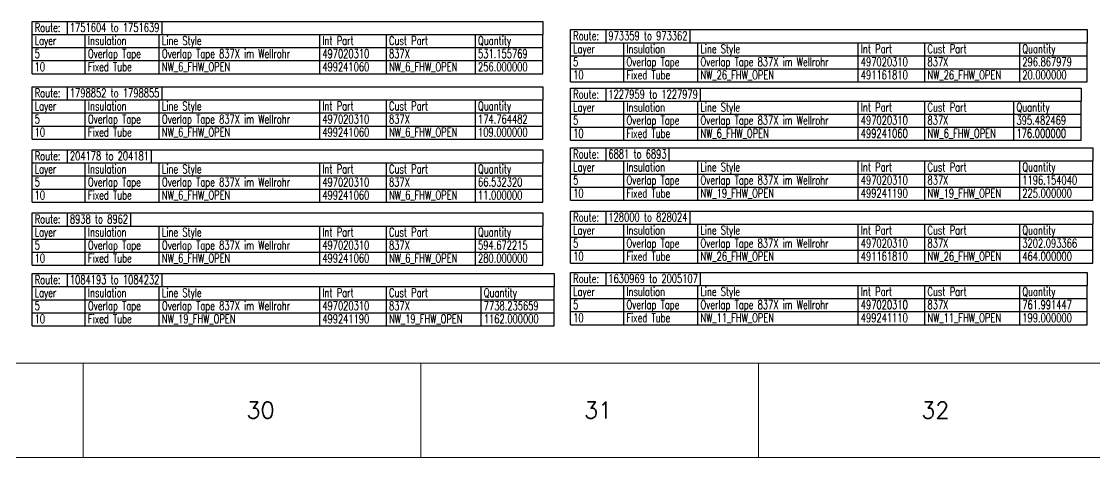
# Model space of a CAD drawing. Header units: millimetres. Extents: x -1 to 4489, y 0 to 1364.
# Drawn here: x 3387.2 to 3757.2, y -0.1 to 150.3 of the extents above; entities that cross this region are included whole.
import ezdxf

# ---------------------------------------------------------------- set-up
doc = ezdxf.new("R2010")
doc.units = ezdxf.units.MM
doc.layers.add('Drawingheader + Standards', color=7, linetype='Continuous')
doc.styles.add('DEFAULT', font='simplex.shx', dxfattribs={"bigfont": 'bigfont'})
doc.styles.add('HS-TABLE-INSULATION', font='ROMANS.SHX', dxfattribs={"width": 0.7, "height": 3})

# ---------------------------------------------------------------- blocks, each defined once
blk = doc.blocks.new('Rahmen')
at = {"layer": 'Drawingheader + Standards', "color": 0, "linetype": 'Continuous', "lineweight": 0}
for p, q in [((-7353.97, -586.95), (-2930.18, -586.95)), ((-3977.92, -586.95), (-3977.92, -619.37)), ((-3977.92, -586.95), (-3977.92, -619.37)), ((-3861.51, -586.95), (-3861.51, -619.37)), ((-3745.09, -586.95), (-3745.09, -619.37)), ((-7386.39, -619.37), (-2897.74, -619.43))]:
    blk.add_line(p, q, dxfattribs=at)
at = {"layer": 'Drawingheader + Standards', "color": 0, "linetype": 'Continuous', "lineweight": 0, "style": 'DEFAULT'}
for s, p in [('30', (-3921.61, -605.93)), ('31', (-3805.19, -605.93)), ('32', (-3688.91, -605.93))]:
    blk.add_text(s, height=5.674, dxfattribs=at).set_placement(p)

msp = doc.modelspace()

# ---------------------------------------------------------------- linework, layer by layer
at = {"color": 7, "linetype": 'Continuous'}
for points in [[(3390.86, 145.75), (3390.86, 150.25)], [(3390.86, 150.25), (3566.95, 150.25)], [(3566.95, 150.25), (3566.95, 145.75)], [(3390.86, 145.75), (3566.95, 145.75)], [(3390.86, 132.25), (3390.86, 145.75)], [(3390.86, 132.25), (3390.86, 145.75)], [(3390.86, 145.75), (3566.95, 145.75)], [(3409.23, 132.25), (3409.23, 145.75)], [(3434.75, 132.25), (3434.75, 145.75)], [(3490.05, 132.25), (3490.05, 145.75)], [(3513.04, 132.25), (3513.04, 145.75)], [(3543.74, 132.25), (3543.74, 145.75)], [(3566.95, 132.25), (3566.95, 145.75)], [(3566.95, 132.25), (3566.95, 145.75)], [(3576.54, 142.93), (3576.54, 147.43)], [(3576.54, 147.43), (3754.63, 147.43)], [(3754.63, 147.43), (3754.63, 142.93)], [(3390.86, 141.25), (3566.95, 141.25)], [(3576.54, 142.93), (3754.63, 142.93)], [(3576.54, 129.43), (3576.54, 142.93)], [(3576.54, 129.43), (3576.54, 142.93)], [(3576.54, 142.93), (3754.63, 142.93)], [(3594.91, 129.43), (3594.91, 142.93)], [(3620.43, 129.43), (3620.43, 142.93)], [(3675.73, 129.43), (3675.73, 142.93)], [(3698.72, 129.43), (3698.72, 142.93)], [(3731.42, 129.43), (3731.42, 142.93)], [(3754.63, 129.43), (3754.63, 142.93)], [(3754.63, 129.43), (3754.63, 142.93)], [(3576.54, 138.43), (3754.63, 138.43)], [(3390.86, 136.75), (3566.95, 136.75)], [(3576.54, 133.93), (3754.63, 133.93)], [(3390.86, 132.25), (3566.95, 132.25)], [(3390.86, 132.25), (3566.95, 132.25)], [(3390.86, 123.21), (3390.86, 127.71)], [(3390.86, 127.71), (3566.95, 127.71)], [(3566.95, 127.71), (3566.95, 123.21)], [(3576.54, 129.43), (3754.63, 129.43)], [(3576.54, 129.43), (3754.63, 129.43)], [(3576.54, 122.79), (3576.54, 127.29)], [(3576.54, 127.29), (3752.63, 127.29)], [(3752.63, 127.29), (3752.63, 122.79)], [(3390.86, 123.21), (3566.95, 123.21)], [(3390.86, 109.71), (3390.86, 123.21)], [(3390.86, 109.71), (3390.86, 123.21)], [(3390.86, 123.21), (3566.95, 123.21)], [(3409.23, 109.71), (3409.23, 123.21)], [(3434.75, 109.71), (3434.75, 123.21)], [(3490.05, 109.71), (3490.05, 123.21)], [(3513.04, 109.71), (3513.04, 123.21)], [(3543.74, 109.71), (3543.74, 123.21)], [(3566.95, 109.71), (3566.95, 123.21)], [(3566.95, 109.71), (3566.95, 123.21)], [(3576.54, 122.79), (3752.63, 122.79)], [(3576.54, 109.29), (3576.54, 122.79)], [(3576.54, 109.29), (3576.54, 122.79)], [(3576.54, 122.79), (3752.63, 122.79)], [(3594.91, 109.29), (3594.91, 122.79)], [(3620.43, 109.29), (3620.43, 122.79)], [(3675.73, 109.29), (3675.73, 122.79)], [(3698.72, 109.29), (3698.72, 122.79)], [(3729.42, 109.29), (3729.42, 122.79)], [(3752.63, 109.29), (3752.63, 122.79)], [(3752.63, 109.29), (3752.63, 122.79)], [(3390.86, 118.71), (3566.95, 118.71)], [(3576.54, 118.29), (3752.63, 118.29)], [(3390.86, 114.21), (3566.95, 114.21)], [(3576.54, 113.79), (3752.63, 113.79)], [(3390.86, 109.71), (3566.95, 109.71)], [(3390.86, 109.71), (3566.95, 109.71)], [(3576.54, 109.29), (3752.63, 109.29)], [(3576.54, 109.29), (3752.63, 109.29)], [(3390.86, 101.5), (3390.86, 106)], [(3390.86, 106), (3566.95, 106)], [(3566.95, 106), (3566.95, 101.5)], [(3576.54, 102.17), (3576.54, 106.67)], [(3576.54, 106.67), (3756.62, 106.67)], [(3756.62, 106.67), (3756.62, 102.17)], [(3390.86, 101.5), (3566.95, 101.5)], [(3390.86, 88), (3390.86, 101.5)], [(3390.86, 88), (3390.86, 101.5)], [(3390.86, 101.5), (3566.95, 101.5)], [(3409.23, 88), (3409.23, 101.5)], [(3434.75, 88), (3434.75, 101.5)], [(3490.05, 88), (3490.05, 101.5)], [(3513.04, 88), (3513.04, 101.5)], [(3543.74, 88), (3543.74, 101.5)], [(3566.95, 88), (3566.95, 101.5)], [(3566.95, 88), (3566.95, 101.5)], [(3576.54, 102.17), (3756.62, 102.17)], [(3576.54, 88.67), (3576.54, 102.17)], [(3576.54, 88.67), (3576.54, 102.17)], [(3576.54, 102.17), (3756.62, 102.17)], [(3594.91, 88.67), (3594.91, 102.17)], [(3620.43, 88.67), (3620.43, 102.17)], [(3675.73, 88.67), (3675.73, 102.17)], [(3698.72, 88.67), (3698.72, 102.17)], [(3731.42, 88.67), (3731.42, 102.17)], [(3756.62, 88.67), (3756.62, 102.17)], [(3756.62, 88.67), (3756.62, 102.17)], [(3390.86, 97), (3566.95, 97)], [(3576.54, 97.67), (3756.62, 97.67)], [(3576.54, 93.17), (3756.62, 93.17)], [(3390.86, 92.5), (3566.95, 92.5)], [(3390.86, 88), (3566.95, 88)], [(3390.86, 88), (3566.95, 88)], [(3576.54, 88.67), (3756.62, 88.67)], [(3576.54, 88.67), (3756.62, 88.67)], [(3390.86, 79.75), (3390.86, 84.25)], [(3390.86, 84.25), (3566.95, 84.25)], [(3566.95, 84.25), (3566.95, 79.75)], [(3576.54, 80.41), (3576.54, 84.91)], [(3576.54, 84.91), (3756.62, 84.91)], [(3756.62, 84.91), (3756.62, 80.41)], [(3390.86, 79.75), (3566.95, 79.75)], [(3390.86, 66.25), (3390.86, 79.75)], [(3390.86, 66.25), (3390.86, 79.75)], [(3390.86, 79.75), (3566.95, 79.75)], [(3409.23, 66.25), (3409.23, 79.75)], [(3434.75, 66.25), (3434.75, 79.75)], [(3490.05, 66.25), (3490.05, 79.75)], [(3513.04, 66.25), (3513.04, 79.75)], [(3543.74, 66.25), (3543.74, 79.75)], [(3566.95, 66.25), (3566.95, 79.75)], [(3566.95, 66.25), (3566.95, 79.75)], [(3576.54, 80.41), (3756.62, 80.41)], [(3576.54, 66.91), (3576.54, 80.41)], [(3576.54, 66.91), (3576.54, 80.41)], [(3576.54, 80.41), (3756.62, 80.41)], [(3594.91, 66.91), (3594.91, 80.41)], [(3620.43, 66.91), (3620.43, 80.41)], [(3675.73, 66.91), (3675.73, 80.41)], [(3698.72, 66.91), (3698.72, 80.41)], [(3731.42, 66.91), (3731.42, 80.41)], [(3756.62, 66.91), (3756.62, 80.41)], [(3756.62, 66.91), (3756.62, 80.41)], [(3390.86, 75.25), (3566.95, 75.25)], [(3576.54, 75.91), (3756.62, 75.91)], [(3390.86, 70.75), (3566.95, 70.75)], [(3576.54, 71.41), (3756.62, 71.41)], [(3576.54, 66.91), (3756.62, 66.91)], [(3576.54, 66.91), (3756.62, 66.91)], [(3390.86, 66.25), (3566.95, 66.25)], [(3390.86, 66.25), (3566.95, 66.25)], [(3390.86, 58.85), (3390.86, 63.35)], [(3390.86, 63.35), (3570.94, 63.35)], [(3570.94, 63.35), (3570.94, 58.85)], [(3576.54, 59.23), (3576.54, 63.73)], [(3576.54, 63.73), (3754.63, 63.73)], [(3754.63, 63.73), (3754.63, 59.23)], [(3576.54, 59.23), (3754.63, 59.23)], [(3576.54, 45.73), (3576.54, 59.23)], [(3576.54, 45.73), (3576.54, 59.23)], [(3576.54, 59.23), (3754.63, 59.23)], [(3594.91, 45.73), (3594.91, 59.23)], [(3620.43, 45.73), (3620.43, 59.23)], [(3675.73, 45.73), (3675.73, 59.23)], [(3698.72, 45.73), (3698.72, 59.23)], [(3731.42, 45.73), (3731.42, 59.23)], [(3754.63, 45.73), (3754.63, 59.23)], [(3754.63, 45.73), (3754.63, 59.23)], [(3390.86, 58.85), (3570.94, 58.85)], [(3390.86, 45.35), (3390.86, 58.85)], [(3390.86, 45.35), (3390.86, 58.85)], [(3390.86, 58.85), (3570.94, 58.85)], [(3409.23, 45.35), (3409.23, 58.85)], [(3434.75, 45.35), (3434.75, 58.85)], [(3490.05, 45.35), (3490.05, 58.85)], [(3513.04, 45.35), (3513.04, 58.85)], [(3545.74, 45.35), (3545.74, 58.85)], [(3570.94, 45.35), (3570.94, 58.85)], [(3570.94, 45.35), (3570.94, 58.85)], [(3390.86, 54.35), (3570.94, 54.35)], [(3576.54, 54.73), (3754.63, 54.73)], [(3390.86, 49.85), (3570.94, 49.85)], [(3576.54, 50.23), (3754.63, 50.23)], [(3390.86, 45.35), (3570.94, 45.35)], [(3390.86, 45.35), (3570.94, 45.35)], [(3576.54, 45.73), (3754.63, 45.73)], [(3576.54, 45.73), (3754.63, 45.73)]]:
    msp.add_lwpolyline(points, dxfattribs=at)

# ---------------------------------------------------------------- block references
msp.add_blockref('Rahmen', (7386.39, 619.37))

# ---------------------------------------------------------------- texts
at = {"color": 7, "linetype": 'Continuous', "style": 'HS-TABLE-INSULATION', "width": 0.7}
for p in [(3391.76, 146.65), (3577.44, 143.83), (3391.76, 124.11), (3577.44, 123.69), (3391.76, 102.4), (3577.44, 103.07), (3391.76, 80.65), (3577.44, 81.31), (3577.44, 60.13), (3391.76, 59.75)]:
    msp.add_text('Route:', height=3, dxfattribs=at).set_placement(p)
at = {"color": 92, "linetype": 'Continuous', "style": 'HS-TABLE-INSULATION', "width": 0.7}
for s, p in [('[1751604 to 1751639]', (3402.65, 146.65)), ('[973359 to 973362]', (3588.33, 143.83)), ('5 ', (3391.76, 137.65)), ('Overlap Tape ', (3410.13, 137.65)), ('Overlap Tape 837X im Wellrohr ', (3435.65, 137.65)), ('497020310 ', (3490.95, 137.65)), ('837X ', (3513.94, 137.65)), ('531.155769 ', (3544.64, 137.65)), ('5 ', (3577.44, 134.83)), ('Overlap Tape ', (3595.81, 134.83)), ('Overlap Tape 837X im Wellrohr ', (3621.33, 134.83)), ('497020310 ', (3676.63, 134.83)), ('837X ', (3699.62, 134.83)), ('296.867979 ', (3732.32, 134.83)), ('10 ', (3391.76, 133.15)), ('Fixed Tube ', (3410.13, 133.15)), ('NW_6_FHW_OPEN ', (3435.65, 133.15)), ('499241060 ', (3490.95, 133.15)), ('NW_6_FHW_OPEN ', (3513.94, 133.15)), ('256.000000 ', (3544.64, 133.15)), ('10 ', (3577.44, 130.33)), ('Fixed Tube ', (3595.81, 130.33)), ('NW_26_FHW_OPEN ', (3621.33, 130.33)), ('491161810 ', (3676.63, 130.33)), ('NW_26_FHW_OPEN ', (3699.62, 130.33)), ('20.000000 ', (3732.32, 130.33)), ('[1798852 to 1798855]', (3402.65, 124.11)), ('[1227959 to 1227979]', (3588.33, 123.69)), ('5 ', (3391.76, 115.11)), ('Overlap Tape ', (3410.13, 115.11)), ('Overlap Tape 837X im Wellrohr ', (3435.65, 115.11)), ('497020310 ', (3490.95, 115.11)), ('837X ', (3513.94, 115.11)), ('174.764482 ', (3544.64, 115.11)), ('5 ', (3577.44, 114.69)), ('Overlap Tape ', (3595.81, 114.69)), ('Overlap Tape 837X im Wellrohr ', (3621.33, 114.69)), ('497020310 ', (3676.63, 114.69)), ('837X ', (3699.62, 114.69)), ('395.482469 ', (3730.32, 114.69)), ('10 ', (3391.76, 110.61)), ('Fixed Tube ', (3410.13, 110.61)), ('NW_6_FHW_OPEN ', (3435.65, 110.61)), ('499241060 ', (3490.95, 110.61)), ('NW_6_FHW_OPEN ', (3513.94, 110.61)), ('109.000000 ', (3544.64, 110.61)), ('10 ', (3577.44, 110.19)), ('Fixed Tube ', (3595.81, 110.19)), ('NW_6_FHW_OPEN ', (3621.33, 110.19)), ('499241060 ', (3676.63, 110.19)), ('NW_6_FHW_OPEN ', (3699.62, 110.19)), ('176.000000 ', (3730.32, 110.19)), ('[204178 to 204181]', (3402.65, 102.4)), ('[6881 to 6893]', (3588.33, 103.07)), ('5 ', (3391.76, 93.4)), ('Overlap Tape ', (3410.13, 93.4)), ('Overlap Tape 837X im Wellrohr ', (3435.65, 93.4)), ('497020310 ', (3490.95, 93.4)), ('837X ', (3513.94, 93.4)), ('66.532320 ', (3544.64, 93.4)), ('5 ', (3577.44, 94.07)), ('Overlap Tape ', (3595.81, 94.07)), ('Overlap Tape 837X im Wellrohr ', (3621.33, 94.07)), ('497020310 ', (3676.63, 94.07)), ('837X ', (3699.62, 94.07)), ('1196.154040 ', (3732.32, 94.07)), ('10 ', (3577.44, 89.57)), ('Fixed Tube ', (3595.81, 89.57)), ('NW_19_FHW_OPEN ', (3621.33, 89.57)), ('499241190 ', (3676.63, 89.57)), ('NW_19_FHW_OPEN ', (3699.62, 89.57)), ('225.000000 ', (3732.32, 89.57)), ('10 ', (3391.76, 88.9)), ('Fixed Tube ', (3410.13, 88.9)), ('NW_6_FHW_OPEN ', (3435.65, 88.9)), ('499241060 ', (3490.95, 88.9)), ('NW_6_FHW_OPEN ', (3513.94, 88.9)), ('11.000000 ', (3544.64, 88.9)), ('[8938 to 8962]', (3402.65, 80.65)), ('[128000 to 828024]', (3588.33, 81.31)), ('5 ', (3391.76, 71.65)), ('Overlap Tape ', (3410.13, 71.65)), ('Overlap Tape 837X im Wellrohr ', (3435.65, 71.65)), ('497020310 ', (3490.95, 71.65)), ('837X ', (3513.94, 71.65)), ('594.672215 ', (3544.64, 71.65)), ('5 ', (3577.44, 72.31)), ('Overlap Tape ', (3595.81, 72.31)), ('Overlap Tape 837X im Wellrohr ', (3621.33, 72.31)), ('497020310 ', (3676.63, 72.31)), ('837X ', (3699.62, 72.31)), ('3202.093366 ', (3732.32, 72.31)), ('10 ', (3577.44, 67.81)), ('Fixed Tube ', (3595.81, 67.81)), ('NW_26_FHW_OPEN ', (3621.33, 67.81)), ('491161810 ', (3676.63, 67.81)), ('NW_26_FHW_OPEN ', (3699.62, 67.81)), ('464.000000 ', (3732.32, 67.81)), ('10 ', (3391.76, 67.15)), ('Fixed Tube ', (3410.13, 67.15)), ('NW_6_FHW_OPEN ', (3435.65, 67.15)), ('499241060 ', (3490.95, 67.15)), ('NW_6_FHW_OPEN ', (3513.94, 67.15)), ('280.000000 ', (3544.64, 67.15)), ('[1084193 to 1084232]', (3402.65, 59.75)), ('[1630969 to 2005107]', (3588.33, 60.13)), ('5 ', (3391.76, 50.75)), ('Overlap Tape ', (3410.13, 50.75)), ('Overlap Tape 837X im Wellrohr ', (3435.65, 50.75)), ('497020310 ', (3490.95, 50.75)), ('837X ', (3513.94, 50.75)), ('7738.235659 ', (3546.64, 50.75)), ('5 ', (3577.44, 51.13)), ('Overlap Tape ', (3595.81, 51.13)), ('Overlap Tape 837X im Wellrohr ', (3621.33, 51.13)), ('497020310 ', (3676.63, 51.13)), ('837X ', (3699.62, 51.13)), ('761.991447 ', (3732.32, 51.13)), ('10 ', (3391.76, 46.25)), ('Fixed Tube ', (3410.13, 46.25)), ('NW_19_FHW_OPEN ', (3435.65, 46.25)), ('499241190 ', (3490.95, 46.25)), ('NW_19_FHW_OPEN ', (3513.94, 46.25)), ('1162.000000 ', (3546.64, 46.25)), ('10 ', (3577.44, 46.63)), ('Fixed Tube ', (3595.81, 46.63)), ('NW_11_FHW_OPEN ', (3621.33, 46.63)), ('499241110 ', (3676.63, 46.63)), ('NW_11_FHW_OPEN ', (3699.62, 46.63)), ('199.000000 ', (3732.32, 46.63))]:
    msp.add_text(s, height=3, dxfattribs=at).set_placement(p)
at = {"color": 1, "linetype": 'Continuous', "style": 'HS-TABLE-INSULATION', "width": 0.7}
for s, p in [('Layer', (3391.76, 142.15)), ('Insulation', (3410.13, 142.15)), ('Line Style', (3435.65, 142.15)), ('Int Part', (3490.95, 142.15)), ('Cust Part', (3513.94, 142.15)), ('Quantity', (3544.64, 142.15)), ('Layer', (3577.44, 139.33)), ('Insulation', (3595.81, 139.33)), ('Line Style', (3621.33, 139.33)), ('Int Part', (3676.63, 139.33)), ('Cust Part', (3699.62, 139.33)), ('Quantity', (3732.32, 139.33)), ('Layer', (3391.76, 119.61)), ('Insulation', (3410.13, 119.61)), ('Line Style', (3435.65, 119.61)), ('Int Part', (3490.95, 119.61)), ('Cust Part', (3513.94, 119.61)), ('Quantity', (3544.64, 119.61)), ('Layer', (3577.44, 119.19)), ('Insulation', (3595.81, 119.19)), ('Line Style', (3621.33, 119.19)), ('Int Part', (3676.63, 119.19)), ('Cust Part', (3699.62, 119.19)), ('Quantity', (3730.32, 119.19)), ('Layer', (3391.76, 97.9)), ('Insulation', (3410.13, 97.9)), ('Line Style', (3435.65, 97.9)), ('Int Part', (3490.95, 97.9)), ('Cust Part', (3513.94, 97.9)), ('Quantity', (3544.64, 97.9)), ('Layer', (3577.44, 98.57)), ('Insulation', (3595.81, 98.57)), ('Line Style', (3621.33, 98.57)), ('Int Part', (3676.63, 98.57)), ('Cust Part', (3699.62, 98.57)), ('Quantity', (3732.32, 98.57)), ('Layer', (3391.76, 76.15)), ('Insulation', (3410.13, 76.15)), ('Line Style', (3435.65, 76.15)), ('Int Part', (3490.95, 76.15)), ('Cust Part', (3513.94, 76.15)), ('Quantity', (3544.64, 76.15)), ('Layer', (3577.44, 76.81)), ('Insulation', (3595.81, 76.81)), ('Line Style', (3621.33, 76.81)), ('Int Part', (3676.63, 76.81)), ('Cust Part', (3699.62, 76.81)), ('Quantity', (3732.32, 76.81)), ('Layer', (3391.76, 55.25)), ('Insulation', (3410.13, 55.25)), ('Line Style', (3435.65, 55.25)), ('Int Part', (3490.95, 55.25)), ('Cust Part', (3513.94, 55.25)), ('Quantity', (3546.64, 55.25)), ('Layer', (3577.44, 55.63)), ('Insulation', (3595.81, 55.63)), ('Line Style', (3621.33, 55.63)), ('Int Part', (3676.63, 55.63)), ('Cust Part', (3699.62, 55.63)), ('Quantity', (3732.32, 55.63))]:
    msp.add_text(s, height=3, dxfattribs=at).set_placement(p)

doc.saveas('drawing.dxf')
